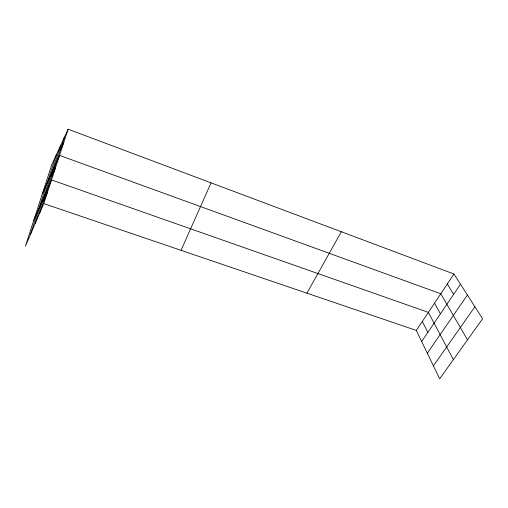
<?xml version="1.0" encoding="UTF-8"?>
<svg xmlns="http://www.w3.org/2000/svg" width="508" height="508" viewBox="0 0 508 508"><rect width="100%" height="100%" fill="white"/><g stroke="black" fill="none" stroke-linecap="round" stroke-linejoin="round"><path stroke-width="0.76" d="M30.385 234.639L56.274 154.927M35.211 223.45L60.56 145.618M39.63 213.214L64.465 137.141M43.777 203.606L68.123 129.203L453.968 274.022L482.6 318.751L439.661 378.797L416.325 330.422L43.777 203.606L25.4 246.183L51.835 164.567L68.123 129.203M43.542 201.231L47.612 191.872M33.769 220.339L51.524 179.934L428.371 312.369L453.358 359.645M51.581 176.613L55.499 167.78M181.045 250.33L211.068 182.848M42.482 193.44L59.55 155.404L440.785 293.776L467.512 339.846M60.046 150.679L63.798 142.424M306.908 293.18L341.338 231.743M416.325 330.422L453.968 274.022M421.665 341.503L460.502 284.226M427.311 353.2L467.417 295.027M433.419 365.862L474.916 306.749M447.326 283.972L453.644 294.342M434.53 303.143L440.442 313.817M422.307 321.462L427.831 332.41"/></g></svg>
